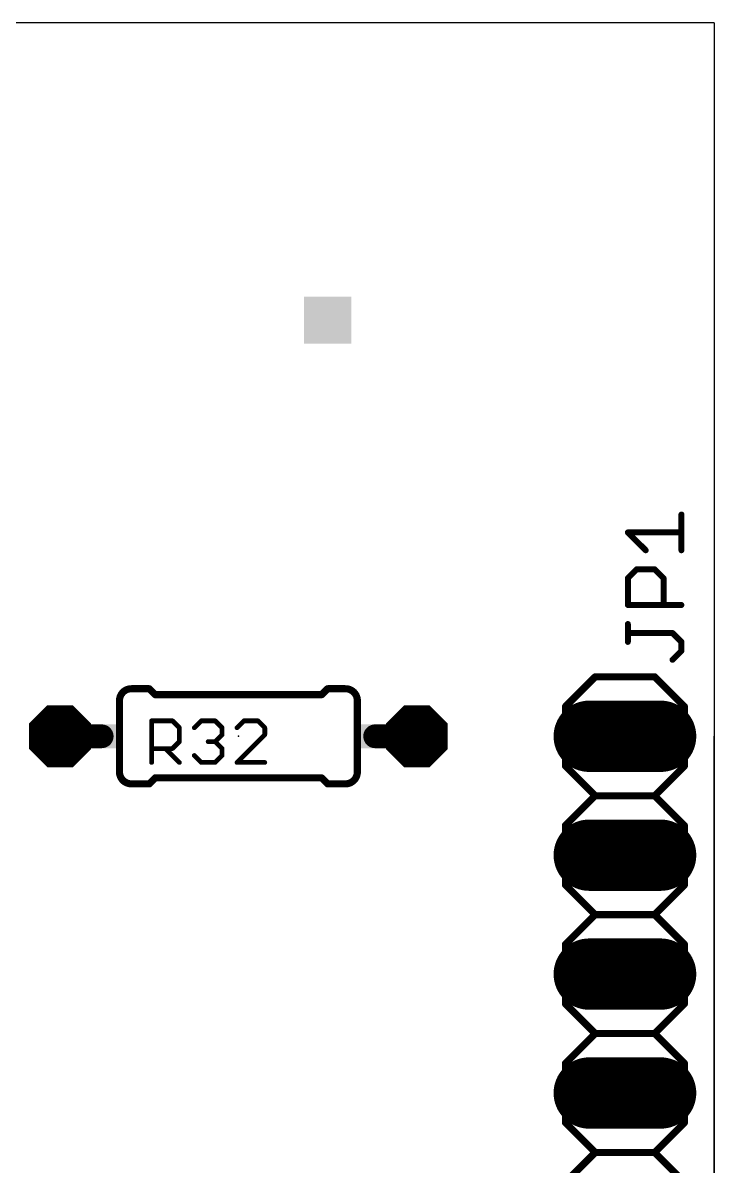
# Model space of a CAD drawing. Extents: x 0 to 42, y 0 to 103.
# Drawn here: x 27.15 to 41.91, y 75.27 to 99.69 of the extents above; entities that cross this region are included whole.
import ezdxf

# ---------------------------------------------------------------- set-up
doc = ezdxf.new("R2010")
doc.units = 0
for name, color, linetype in [('17', 110, 'CONTINUOUS'), ('18', 110, 'CONTINUOUS'), ('20', 53, 'CONTINUOUS'), ('21', 253, 'CONTINUOUS'), ('23', 53, 'CONTINUOUS'), ('25', 253, 'CONTINUOUS'), ('51', 253, 'CONTINUOUS')]:
    doc.layers.add(name, color=color, linetype=linetype)

# ---------------------------------------------------------------- blocks, each defined once
blk = doc.blocks.new('RECT')
blk.add_solid([(-0.5, -0.5), (0.5, -0.5), (-0.5, 0.5), (0.5, 0.5)])
blk = doc.blocks.new('LONGP100')
at = {"const_width": 1}
blk.add_lwpolyline([(-0.5, 0), (0.5, 0)], dxfattribs=at)
at = {"const_width": 0.5}
for points in [[(-0.5, 0.25, 1), (-0.5, -0.25)], [(0.5, -0.25, 1), (0.5, 0.25)]]:
    blk.add_lwpolyline(points, format="xyb", dxfattribs=at)
blk = doc.blocks.new('OCTAGONP')
at = {"const_width": 0.5}
blk.add_lwpolyline([(-0.25, -0.1036), (-0.25, 0.1036), (-0.1036, 0.25), (0.1036, 0.25), (0.25, 0.1036), (0.25, -0.1036), (0.1036, -0.25), (-0.1036, -0.25), (-0.25, -0.1036), (-0.25, 0.1036)], dxfattribs=at)
blk = doc.blocks.new('SQUAREV')
blk.add_solid([(-0.5, -0.5), (0.5, -0.5), (-0.5, 0.5), (0.5, 0.5)])

msp = doc.modelspace()

# ---------------------------------------------------------------- linework, layer by layer
at = {"layer": '20'}
for p, q in [((41.91, 99.695), (0, 99.695)), ((41.91, 99.695), (41.91, 53.975)), ((41.91, 0), (41.91, 84.455))]:
    msp.add_line(p, q, dxfattribs=at)
at = {"layer": '21', "const_width": 0.1524}
for points in [[(39.37, 85.725), (38.735, 85.09)], [(40.64, 85.725), (39.37, 85.725)], [(41.275, 85.09), (40.64, 85.725)], [(29.464, 85.471), (29.845, 85.471)], [(29.972, 85.344), (29.845, 85.471)], [(33.528, 85.344), (33.655, 85.471)], [(34.036, 85.471), (33.655, 85.471)], [(29.21, 83.693), (29.21, 85.217)], [(33.528, 85.344), (29.972, 85.344)], [(34.29, 83.693), (34.29, 85.217)], [(38.735, 83.82), (38.735, 85.09)], [(41.275, 85.09), (41.275, 83.82)], [(39.37, 83.185), (38.735, 83.82)], [(41.275, 83.82), (40.64, 83.185)], [(29.972, 83.566), (29.845, 83.439)], [(33.528, 83.566), (29.972, 83.566)], [(33.528, 83.566), (33.655, 83.439)], [(29.464, 83.439), (29.845, 83.439)], [(34.036, 83.439), (33.655, 83.439)], [(38.735, 82.55), (39.37, 83.185)], [(40.64, 83.185), (39.37, 83.185)], [(40.64, 83.185), (41.275, 82.55)], [(38.735, 81.28), (38.735, 82.55)], [(41.275, 82.55), (41.275, 81.28)], [(39.37, 80.645), (38.735, 81.28)], [(41.275, 81.28), (40.64, 80.645)], [(38.735, 80.01), (39.37, 80.645)], [(40.64, 80.645), (39.37, 80.645)], [(40.64, 80.645), (41.275, 80.01)], [(38.735, 78.74), (38.735, 80.01)], [(41.275, 80.01), (41.275, 78.74)], [(39.37, 78.105), (38.735, 78.74)], [(41.275, 78.74), (40.64, 78.105)], [(39.37, 78.105), (38.735, 77.47)], [(40.64, 78.105), (39.37, 78.105)], [(41.275, 77.47), (40.64, 78.105)], [(38.735, 76.2), (38.735, 77.47)], [(41.275, 77.47), (41.275, 76.2)], [(39.37, 75.565), (38.735, 76.2)], [(41.275, 76.2), (40.64, 75.565)], [(39.37, 75.565), (38.735, 74.93)], [(40.64, 75.565), (39.37, 75.565)], [(41.275, 74.93), (40.64, 75.565)]]:
    msp.add_lwpolyline(points, dxfattribs=at)
at = {"layer": '21'}
for points, const_width in [([(39.37, 85.7631, 1), (39.37, 85.6869)], 0.0762), ([(39.3969, 85.6981, 1), (39.3431, 85.7519)], 0.0762), ([(40.6669, 85.7519, 1), (40.6131, 85.6981)], 0.0762), ([(40.64, 85.6869, 1), (40.64, 85.7631)], 0.0762), ([(29.464, 85.471, 0.4142), (29.21, 85.217)], 0.1524), ([(29.464, 85.5091, 1), (29.464, 85.4329)], 0.0762), ([(29.464, 85.4329, 1), (29.464, 85.5091)], 0.0762), ([(29.8719, 85.4979, 1), (29.8181, 85.4441)], 0.0762), ([(29.845, 85.4329, 1), (29.845, 85.5091)], 0.0762), ([(33.655, 85.5091, 1), (33.655, 85.4329)], 0.0762), ([(33.6819, 85.4441, 1), (33.6281, 85.4979)], 0.0762), ([(34.29, 85.217, 0.4142), (34.036, 85.471)], 0.1524), ([(34.036, 85.5091, 1), (34.036, 85.4329)], 0.0762), ([(34.036, 85.4329, 1), (34.036, 85.5091)], 0.0762), ([(29.2481, 85.217, 1), (29.1719, 85.217)], 0.0762), ([(29.1719, 85.217, 1), (29.2481, 85.217)], 0.0762), ([(29.972, 85.3821, 1), (29.972, 85.3059)], 0.0762), ([(29.9451, 85.3171, 1), (29.9989, 85.3709)], 0.0762), ([(33.5011, 85.3709, 1), (33.5549, 85.3171)], 0.0762), ([(33.528, 85.3059, 1), (33.528, 85.3821)], 0.0762), ([(34.3281, 85.217, 1), (34.2519, 85.217)], 0.0762), ([(34.2519, 85.217, 1), (34.3281, 85.217)], 0.0762), ([(38.7731, 85.09, 1), (38.6969, 85.09)], 0.0762), ([(38.7081, 85.1169, 1), (38.7619, 85.0631)], 0.0762), ([(41.3131, 85.09, 1), (41.2369, 85.09)], 0.0762), ([(41.2481, 85.0631, 1), (41.3019, 85.1169)], 0.0762), ([(29.21, 83.693, 0.4142), (29.464, 83.439)], 0.1524), ([(29.2481, 83.693, 1), (29.1719, 83.693)], 0.0762), ([(34.036, 83.439, 0.4142), (34.29, 83.693)], 0.1524), ([(34.3281, 83.693, 1), (34.2519, 83.693)], 0.0762), ([(38.6969, 83.82, 1), (38.7731, 83.82)], 0.0762), ([(38.7619, 83.8469, 1), (38.7081, 83.7931)], 0.0762), ([(41.2369, 83.82, 1), (41.3131, 83.82)], 0.0762), ([(41.3019, 83.7931, 1), (41.2481, 83.8469)], 0.0762), ([(29.1719, 83.693, 1), (29.2481, 83.693)], 0.0762), ([(29.972, 83.6041, 1), (29.972, 83.5279)], 0.0762), ([(29.9989, 83.5391, 1), (29.9451, 83.5929)], 0.0762), ([(33.5549, 83.5929, 1), (33.5011, 83.5391)], 0.0762), ([(33.528, 83.5279, 1), (33.528, 83.6041)], 0.0762), ([(34.2519, 83.693, 1), (34.3281, 83.693)], 0.0762), ([(29.464, 83.4771, 1), (29.464, 83.4009)], 0.0762), ([(29.464, 83.4009, 1), (29.464, 83.4771)], 0.0762), ([(29.8181, 83.4659, 1), (29.8719, 83.4121)], 0.0762), ([(29.845, 83.4009, 1), (29.845, 83.4771)], 0.0762), ([(33.655, 83.4771, 1), (33.655, 83.4009)], 0.0762), ([(33.6281, 83.4121, 1), (33.6819, 83.4659)], 0.0762), ([(34.036, 83.4771, 1), (34.036, 83.4009)], 0.0762), ([(34.036, 83.4009, 1), (34.036, 83.4771)], 0.0762), ([(39.37, 83.2231, 1), (39.37, 83.1469)], 0.0762), ([(39.3969, 83.1581, 1), (39.3431, 83.2119)], 0.0762), ([(39.3431, 83.1581, 1), (39.3969, 83.2119)], 0.0762), ([(40.6669, 83.2119, 1), (40.6131, 83.1581)], 0.0762), ([(40.6131, 83.2119, 1), (40.6669, 83.1581)], 0.0762), ([(40.64, 83.1469, 1), (40.64, 83.2231)], 0.0762), ([(38.7731, 82.55, 1), (38.6969, 82.55)], 0.0762), ([(38.7081, 82.5769, 1), (38.7619, 82.5231)], 0.0762), ([(41.3131, 82.55, 1), (41.2369, 82.55)], 0.0762), ([(41.2481, 82.5231, 1), (41.3019, 82.5769)], 0.0762), ([(38.7619, 81.3069, 1), (38.7081, 81.2531)], 0.0762), ([(41.3019, 81.2531, 1), (41.2481, 81.3069)], 0.0762), ([(38.6969, 81.28, 1), (38.7731, 81.28)], 0.0762), ([(41.2369, 81.28, 1), (41.3131, 81.28)], 0.0762), ([(39.37, 80.6831, 1), (39.37, 80.6069)], 0.0762), ([(39.3969, 80.6181, 1), (39.3431, 80.6719)], 0.0762), ([(39.3431, 80.6181, 1), (39.3969, 80.6719)], 0.0762), ([(40.6669, 80.6719, 1), (40.6131, 80.6181)], 0.0762), ([(40.6131, 80.6719, 1), (40.6669, 80.6181)], 0.0762), ([(40.64, 80.6069, 1), (40.64, 80.6831)], 0.0762), ([(38.7731, 80.01, 1), (38.6969, 80.01)], 0.0762), ([(38.7081, 80.0369, 1), (38.7619, 79.9831)], 0.0762), ([(41.3131, 80.01, 1), (41.2369, 80.01)], 0.0762), ([(41.2481, 79.9831, 1), (41.3019, 80.0369)], 0.0762), ([(38.6969, 78.74, 1), (38.7731, 78.74)], 0.0762), ([(38.7619, 78.7669, 1), (38.7081, 78.7131)], 0.0762), ([(41.2369, 78.74, 1), (41.3131, 78.74)], 0.0762), ([(41.3019, 78.7131, 1), (41.2481, 78.7669)], 0.0762), ([(39.37, 78.1431, 1), (39.37, 78.0669)], 0.0762), ([(39.3969, 78.0781, 1), (39.3431, 78.1319)], 0.0762), ([(39.3431, 78.0781, 1), (39.3969, 78.1319)], 0.0762), ([(40.6669, 78.1319, 1), (40.6131, 78.0781)], 0.0762), ([(40.6131, 78.1319, 1), (40.6669, 78.0781)], 0.0762), ([(40.64, 78.0669, 1), (40.64, 78.1431)], 0.0762), ([(38.7731, 77.47, 1), (38.6969, 77.47)], 0.0762), ([(38.7081, 77.4969, 1), (38.7619, 77.4431)], 0.0762), ([(41.3131, 77.47, 1), (41.2369, 77.47)], 0.0762), ([(41.2481, 77.4431, 1), (41.3019, 77.4969)], 0.0762), ([(38.6969, 76.2, 1), (38.7731, 76.2)], 0.0762), ([(38.7619, 76.2269, 1), (38.7081, 76.1731)], 0.0762), ([(41.2369, 76.2, 1), (41.3131, 76.2)], 0.0762), ([(41.3019, 76.1731, 1), (41.2481, 76.2269)], 0.0762), ([(39.37, 75.6031, 1), (39.37, 75.5269)], 0.0762), ([(39.3969, 75.5381, 1), (39.3431, 75.5919)], 0.0762), ([(39.3431, 75.5381, 1), (39.3969, 75.5919)], 0.0762), ([(40.6669, 75.5919, 1), (40.6131, 75.5381)], 0.0762), ([(40.6131, 75.5919, 1), (40.6669, 75.5381)], 0.0762), ([(40.64, 75.5269, 1), (40.64, 75.6031)], 0.0762)]:
    msp.add_lwpolyline(points, format="xyb", dxfattribs=dict(at, const_width=const_width))
at = {"layer": '23'}
for p in [(31.75, 84.455), (40.005, 79.375)]:
    msp.add_point(p, dxfattribs=at)
at = {"layer": '25'}
for points, const_width in [([(41.2433, 89.1917, 1), (41.1797, 89.1917)], 0.0635), ([(40.0675, 88.8422, 1), (40.0675, 88.7787)], 0.0635), ([(40.09, 88.8329, 1), (40.0451, 88.788)], 0.0635), ([(41.2115, 88.7787, 1), (41.2115, 88.8422)], 0.0635), ([(40.4264, 88.4066, 1), (40.4713, 88.4515)], 0.0635), ([(41.1797, 88.4291, 1), (41.2433, 88.4291)], 0.0635), ([(40.2582, 88.0541, 1), (40.2582, 87.9906)], 0.0635), ([(40.2806, 87.9999, 1), (40.2357, 88.0448)], 0.0635), ([(40.662, 88.0448, 1), (40.6171, 87.9999)], 0.0635), ([(40.6395, 87.9906, 1), (40.6395, 88.0541)], 0.0635), ([(40.0993, 87.8317, 1), (40.0358, 87.8317)], 0.0635), ([(40.0451, 87.8541, 1), (40.09, 87.8092)], 0.0635), ([(40.8619, 87.8317, 1), (40.7984, 87.8317)], 0.0635), ([(40.8077, 87.8092, 1), (40.8526, 87.8541)], 0.0635), ([(40.0675, 87.2915, 1), (40.0675, 87.228)], 0.0635), ([(40.0358, 87.2597, 1), (40.0993, 87.2597)], 0.0635), ([(40.7984, 87.2597, 1), (40.8619, 87.2597)], 0.0635), ([(41.2115, 87.228, 1), (41.2115, 87.2915)], 0.0635), ([(40.0993, 86.853, 1), (40.0358, 86.853)], 0.0635), ([(40.0675, 86.694, 1), (40.0675, 86.6305)], 0.0635), ([(41.0433, 86.6847, 1), (40.9984, 86.6398)], 0.0635), ([(41.0208, 86.6305, 1), (41.0208, 86.694)], 0.0635), ([(40.0358, 86.4716, 1), (40.0993, 86.4716)], 0.0635), ([(41.2433, 86.4716, 1), (41.1797, 86.4716)], 0.0635), ([(41.189, 86.4492, 1), (41.234, 86.4941)], 0.0635), ([(41.1797, 86.281, 1), (41.2433, 86.281)], 0.0635), ([(41.234, 86.2585, 1), (41.189, 86.3034)], 0.0635), ([(40.9984, 86.1128, 1), (41.0433, 86.0679)], 0.0635), ([(29.9212, 84.786, 1), (29.8704, 84.786)], 0.0508), ([(29.8958, 84.8114, 1), (29.8958, 84.7606)], 0.0508), ([(30.3586, 84.8039, 1), (30.3227, 84.768)], 0.0508), ([(30.3407, 84.7606, 1), (30.3407, 84.8114)], 0.0508), ([(30.9562, 84.8114, 1), (30.9562, 84.7606)], 0.0508), ([(30.9742, 84.768, 1), (30.9383, 84.8039)], 0.0508), ([(31.2708, 84.8039, 1), (31.2348, 84.768)], 0.0508), ([(31.2528, 84.7606, 1), (31.2528, 84.8114)], 0.0508), ([(31.8684, 84.8114, 1), (31.8684, 84.7606)], 0.0508), ([(31.8863, 84.768, 1), (31.8504, 84.8039)], 0.0508), ([(32.1829, 84.8039, 1), (32.147, 84.768)], 0.0508), ([(32.1649, 84.7606, 1), (32.1649, 84.8114)], 0.0508), ([(30.5144, 84.6377, 1), (30.4636, 84.6377)], 0.0508), ([(30.471, 84.6197, 1), (30.5069, 84.6556)], 0.0508), ([(30.79, 84.6556, 1), (30.8259, 84.6197)], 0.0508), ([(31.4265, 84.6377, 1), (31.3757, 84.6377)], 0.0508), ([(31.3757, 84.4894, 1), (31.4265, 84.4894)], 0.0508), ([(31.3831, 84.6197, 1), (31.4191, 84.6556)], 0.0508), ([(31.4191, 84.4714, 1), (31.3831, 84.5073)], 0.0508), ([(31.7021, 84.6556, 1), (31.738, 84.6197)], 0.0508), ([(32.3386, 84.6377, 1), (32.2878, 84.6377)], 0.0508), ([(32.2878, 84.4894, 1), (32.3386, 84.4894)], 0.0508), ([(32.2953, 84.6197, 1), (32.3312, 84.6556)], 0.0508), ([(32.3312, 84.4714, 1), (32.2953, 84.5073)], 0.0508), ([(30.4636, 84.3411, 1), (30.5144, 84.3411)], 0.0508), ([(30.5069, 84.3231, 1), (30.471, 84.359)], 0.0508), ([(31.1045, 84.3665, 1), (31.1045, 84.3157)], 0.0508), ([(31.2708, 84.359, 1), (31.2348, 84.3231)], 0.0508), ([(31.2348, 84.359, 1), (31.2708, 84.3231)], 0.0508), ([(31.2528, 84.3157, 1), (31.2528, 84.3665)], 0.0508), ([(29.8958, 84.2182, 1), (29.8958, 84.1674)], 0.0508), ([(30.2103, 84.2107, 1), (30.1744, 84.1748)], 0.0508), ([(30.3227, 84.2107, 1), (30.3586, 84.1748)], 0.0508), ([(30.3407, 84.1674, 1), (30.3407, 84.2182)], 0.0508), ([(30.8259, 84.0625, 1), (30.79, 84.0265)], 0.0508), ([(31.4265, 84.1928, 1), (31.3757, 84.1928)], 0.0508), ([(31.3757, 84.0445, 1), (31.4265, 84.0445)], 0.0508), ([(31.3831, 84.1748, 1), (31.4191, 84.2107)], 0.0508), ([(31.4191, 84.0265, 1), (31.3831, 84.0625)], 0.0508), ([(29.8704, 83.8962, 1), (29.9212, 83.8962)], 0.0508), ([(30.471, 83.8782, 1), (30.5069, 83.9142)], 0.0508), ([(30.9562, 83.9216, 1), (30.9562, 83.8708)], 0.0508), ([(30.9383, 83.8782, 1), (30.9742, 83.9142)], 0.0508), ([(31.2348, 83.9142, 1), (31.2708, 83.8782)], 0.0508), ([(31.2528, 83.8708, 1), (31.2528, 83.9216)], 0.0508), ([(31.7021, 83.9142, 1), (31.738, 83.8782)], 0.0508), ([(31.7201, 83.9216, 1), (31.7201, 83.8708)], 0.0508), ([(32.3132, 83.8708, 1), (32.3132, 83.9216)], 0.0508)]:
    msp.add_lwpolyline(points, format="xyb", dxfattribs=dict(at, const_width=const_width))
for points, const_width in [([(41.2115, 88.4291), (41.2115, 89.1917)], 0.127), ([(40.4489, 88.4291), (40.0675, 88.8104)], 0.127), ([(40.0675, 88.8104), (41.2115, 88.8104)], 0.127), ([(40.0675, 87.8317), (40.2582, 88.0224)], 0.127), ([(40.2582, 88.0224), (40.6395, 88.0224)], 0.127), ([(40.6395, 88.0224), (40.8302, 87.8317)], 0.127), ([(40.0675, 87.2597), (40.0675, 87.8317)], 0.127), ([(40.8302, 87.8317), (40.8302, 87.2597)], 0.127), ([(41.2115, 87.2597), (40.0675, 87.2597)], 0.127), ([(40.0675, 86.4716), (40.0675, 86.853)], 0.127), ([(41.0208, 86.6623), (40.0675, 86.6623)], 0.127), ([(41.2115, 86.4716), (41.0208, 86.6623)], 0.127), ([(41.2115, 86.281), (41.2115, 86.4716)], 0.127), ([(41.0208, 86.0903), (41.2115, 86.281)], 0.127), ([(29.8958, 83.8962), (29.8958, 84.786)], 0.1016), ([(29.8958, 84.786), (30.3407, 84.786)], 0.1016), ([(30.3407, 84.786), (30.489, 84.6377)], 0.1016), ([(30.8079, 84.6377), (30.9562, 84.786)], 0.1016), ([(30.9562, 84.786), (31.2528, 84.786)], 0.1016), ([(31.2528, 84.786), (31.4011, 84.6377)], 0.1016), ([(31.8684, 84.786), (31.7201, 84.6377)], 0.1016), ([(32.1649, 84.786), (31.8684, 84.786)], 0.1016), ([(32.3132, 84.6377), (32.1649, 84.786)], 0.1016), ([(30.489, 84.6377), (30.489, 84.3411)], 0.1016), ([(31.4011, 84.4894), (31.2528, 84.3411)], 0.1016), ([(31.4011, 84.6377), (31.4011, 84.4894)], 0.1016), ([(31.7201, 83.8962), (32.3132, 84.4894)], 0.1016), ([(32.3132, 84.4894), (32.3132, 84.6377)], 0.1016), ([(30.489, 84.3411), (30.3407, 84.1928)], 0.1016), ([(31.2528, 84.3411), (31.1045, 84.3411)], 0.1016), ([(31.2528, 84.3411), (31.4011, 84.1928)], 0.1016), ([(30.3407, 84.1928), (29.8958, 84.1928)], 0.1016), ([(30.1924, 84.1928), (30.489, 83.8962)], 0.1016), ([(30.9562, 83.8962), (30.8079, 84.0445)], 0.1016), ([(31.4011, 84.0445), (31.2528, 83.8962)], 0.1016), ([(31.4011, 84.1928), (31.4011, 84.0445)], 0.1016), ([(31.2528, 83.8962), (30.9562, 83.8962)], 0.1016), ([(32.3132, 83.8962), (31.7201, 83.8962)], 0.1016)]:
    msp.add_lwpolyline(points, dxfattribs=dict(at, const_width=const_width))
at = {"layer": '51', "const_width": 0.508}
for points in [[(27.94, 84.455), (28.829, 84.455)], [(35.56, 84.455), (34.671, 84.455)]]:
    msp.add_lwpolyline(points, dxfattribs=at)
at = {"layer": '51', "const_width": 0.254}
for points in [[(27.94, 84.582, 1), (27.94, 84.328)], [(28.829, 84.328, 1), (28.829, 84.582)], [(34.671, 84.582, 1), (34.671, 84.328)], [(35.56, 84.328, 1), (35.56, 84.582)]]:
    msp.add_lwpolyline(points, format="xyb", dxfattribs=at)

# ---------------------------------------------------------------- block references
at = {"layer": '17'}
for name, p, xscale, yscale in [('OCTAGONP', (27.94, 84.455), 1.3208, 1.3208), ('OCTAGONP', (27.94, 84.455), 1.3208, 1.3208), ('OCTAGONP', (35.56, 84.455), 1.3208, 1.3208), ('OCTAGONP', (35.56, 84.455), 1.3208, 1.3208), ('LONGP100', (40.005, 84.455), 1.524, 1.524), ('LONGP100', (40.005, 84.455), 1.524, 1.524), ('LONGP100', (40.005, 81.915), 1.524, 1.524), ('LONGP100', (40.005, 81.915), 1.524, 1.524), ('LONGP100', (40.005, 79.375), 1.524, 1.524), ('LONGP100', (40.005, 79.375), 1.524, 1.524), ('LONGP100', (40.005, 76.835), 1.524, 1.524), ('LONGP100', (40.005, 76.835), 1.524, 1.524)]:
    msp.add_blockref(name, p, dxfattribs=dict(at, xscale=xscale, yscale=yscale))
at = {"layer": '18', "xscale": 1.0064, "yscale": 1.0064}
msp.add_blockref('SQUAREV', (33.655, 93.345), dxfattribs=at)
msp.add_blockref('SQUAREV', (33.655, 93.345), dxfattribs=at)
at = {"layer": '21', "xscale": 0.381, "yscale": 0.508}
for p in [(29.0195, 84.455), (34.4805, 84.455)]:
    msp.add_blockref('RECT', p, dxfattribs=at)
at = {"layer": '51', "xscale": 0.508, "yscale": 0.508, "rotation": 270}
for p in [(40.005, 84.455), (40.005, 81.915), (40.005, 79.375), (40.005, 76.835)]:
    msp.add_blockref('RECT', p, dxfattribs=at)

doc.saveas('drawing.dxf')
